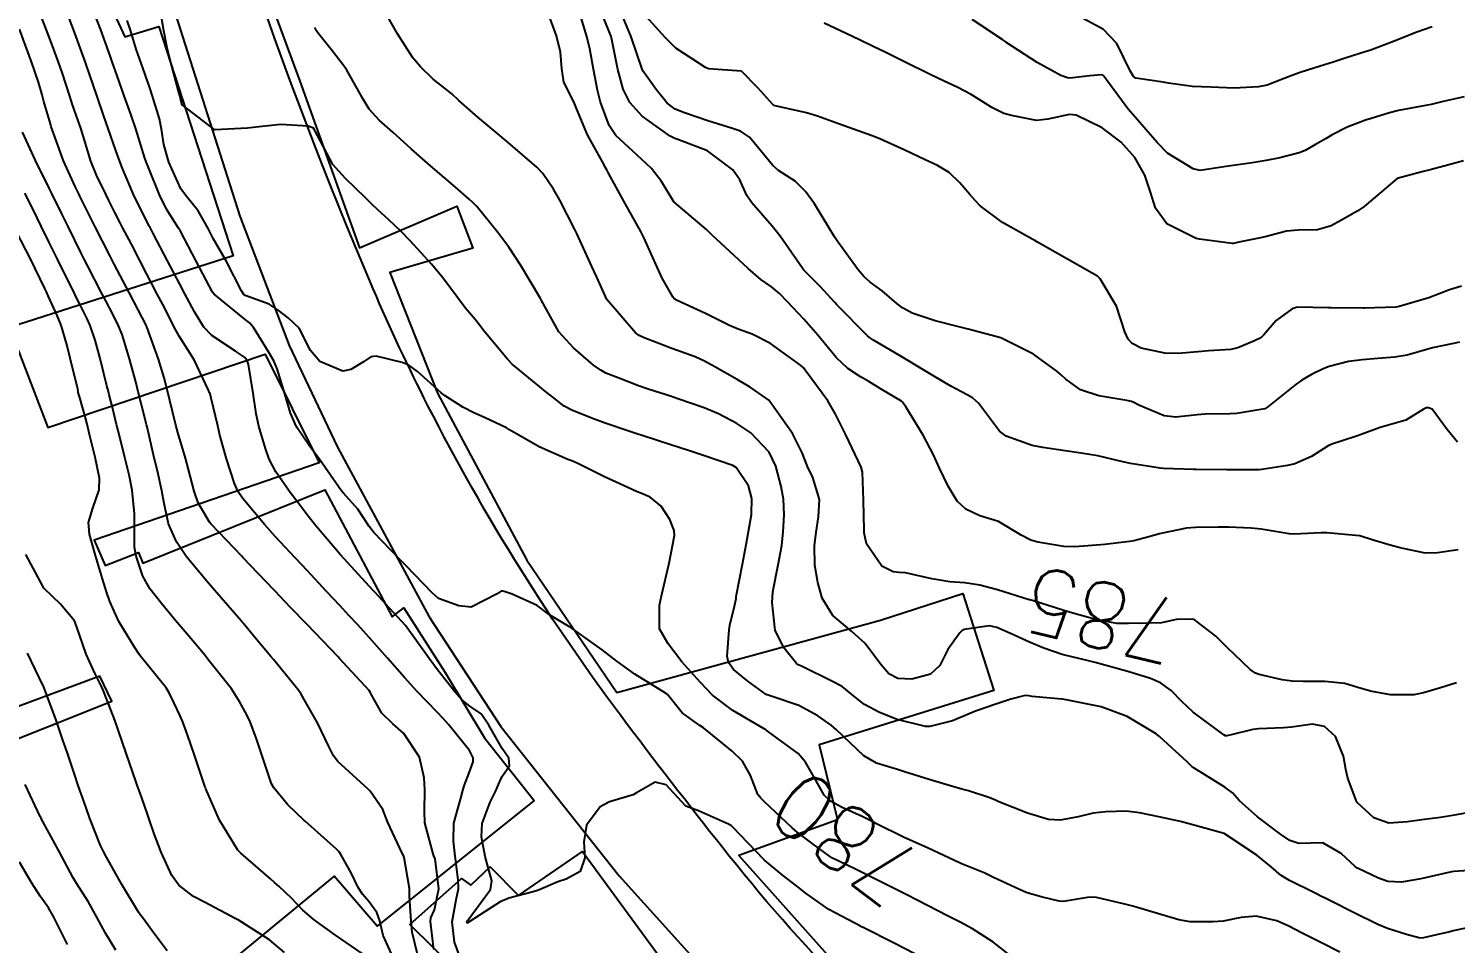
# Model space of a CAD drawing. Header units: metres. Extents: x 318500 to 325275, y 7408834 to 7428799.
# Drawn here: x 320036.9 to 320123.8, y 7411092.7 to 7411148.4 of the extents above; entities that cross this region are included whole.
import ezdxf
from ezdxf.enums import TextEntityAlignment as Align

# ---------------------------------------------------------------- set-up
doc = ezdxf.new("R2010")
doc.units = ezdxf.units.M
doc.header["$MEASUREMENT"] = 0
for name, color, linetype in [('Cotas', 45, 'Continuous'), ('Curvas de Nivel 1m', 11, 'Continuous'), ('Curvas de Nivel 5m', 15, 'Continuous'), ('Edificações', 30, 'Continuous'), ('Vias Primárias', 230, 'Continuous')]:
    doc.layers.add(name, color=color, linetype=linetype)
doc.styles.add('Style-STANDARD', font='STANDARD.shx')

msp = doc.modelspace()

# ---------------------------------------------------------------- linework, layer by layer
at = {"layer": 'Curvas de Nivel 1m', "flags": 128}
for points, elevation in [([(320125.366, 7411100.827), (320123.729, 7411100.514), (320122.868, 7411100.374), (320121.725, 7411100.247), (320120.866, 7411100.115), (320119.722, 7411100.044), (320118.803, 7411100.361), (320117.805, 7411101.299), (320117.781, 7411101.34), (320117.741, 7411101.406), (320117.223, 7411102.777), (320117.109, 7411103.31), (320116.964, 7411104.12), (320116.479, 7411105.32), (320115.799, 7411105.929), (320115.082, 7411106.056), (320113.798, 7411105.88), (320113.311, 7411105.844), (320111.796, 7411105.781), (320111.444, 7411105.737), (320110.121, 7411105.405), (320109.856, 7411105.342), (320109.789, 7411105.354), (320109.689, 7411105.411), (320107.81, 7411106.782), (320107.119, 7411107.441), (320106.477, 7411108.101), (320105.831, 7411108.579), (320105.215, 7411108.851), (320103.838, 7411109.276), (320103.036, 7411109.498), (320101.845, 7411109.824), (320101.443, 7411109.919), (320099.851, 7411110.298), (320098.733, 7411110.68), (320097.862, 7411111.057), (320096.696, 7411111.582), (320095.875, 7411111.937), (320095.43, 7411112.043), (320093.873, 7411111.818), (320093.743, 7411111.75), (320093.617, 7411111.624), (320092.879, 7411110.61), (320092.405, 7411109.642), (320091.835, 7411109.106), (320090.685, 7411108.808), (320089.832, 7411108.833), (320089.287, 7411109.131), (320088.816, 7411109.685), (320087.859, 7411110.975), (320087.037, 7411111.712), (320085.884, 7411112.669), (320085.23, 7411113.737), (320084.972, 7411114.677), (320084.792, 7411115.741), (320084.767, 7411116.912), (320084.868, 7411117.741), (320085.014, 7411118.69), (320085.067, 7411119.739), (320084.665, 7411121.072), (320084.347, 7411121.747), (320084.012, 7411122.573), (320083.43, 7411123.759), (320082.059, 7411125.705), (320081.985, 7411125.781), (320080.853, 7411126.583), (320080.072, 7411127.041), (320078.712, 7411127.824), (320078.085, 7411128.169), (320077.506, 7411128.421), (320076.096, 7411128.93), (320074.402, 7411129.589), (320074.107, 7411129.72), (320073.875, 7411129.892), (320072.14, 7411131.91), (320071.514, 7411133.28), (320071.221, 7411133.924), (320070.416, 7411135.707), (320070.312, 7411135.938), (320070.194, 7411136.178), (320069.269, 7411137.954), (320068.89, 7411138.623), (320068.236, 7411139.576), (320067.865, 7411139.974), (320066.26, 7411141.35), (320065.49, 7411142.002), (320064.285, 7411143.02), (320063.135, 7411144.037), (320062.692, 7411144.432), (320062.307, 7411144.731), (320061.572, 7411145.324), (320060.787, 7411146.073), (320060.328, 7411146.62), (320059.385, 7411148.09), (320058.368, 7411149.923)], 784), ([(320123.942, 7411116.679), (320122.681, 7411116.496), (320121.938, 7411116.478), (320120.415, 7411116.793), (320119.945, 7411116.918), (320118.718, 7411117.288), (320117.953, 7411117.521), (320117.706, 7411117.552), (320115.956, 7411117.699), (320115.588, 7411117.701), (320113.954, 7411117.618), (320113.664, 7411117.645), (320111.958, 7411117.936), (320111.35, 7411117.999), (320109.96, 7411118.045), (320109.332, 7411118.044), (320107.959, 7411118.033), (320107.408, 7411117.989), (320105.954, 7411117.694), (320105.77, 7411117.646), (320105.117, 7411117.472), (320104.213, 7411117.219), (320103.945, 7411117.172), (320102.444, 7411117.004), (320101.942, 7411116.959), (320100.62, 7411116.85), (320099.94, 7411116.874), (320098.367, 7411117.141), (320097.945, 7411117.255), (320097.356, 7411117.576), (320095.962, 7411118.403), (320094.825, 7411118.749), (320093.973, 7411119.142), (320093.461, 7411119.628), (320092.909, 7411120.556), (320092.387, 7411121.644), (320092.012, 7411122.449), (320091.39, 7411123.656), (320090.336, 7411125.387), (320090.127, 7411125.669), (320090.061, 7411125.724), (320088.837, 7411126.458), (320088.072, 7411126.917), (320087.58, 7411127.212), (320086.802, 7411127.719), (320086.09, 7411128.383), (320084.981, 7411129.741), (320084.125, 7411130.72), (320083.124, 7411131.765), (320082.642, 7411132.27), (320082.149, 7411132.689), (320081.502, 7411133.138), (320080.729, 7411133.801), (320080.168, 7411134.321), (320078.542, 7411135.826), (320078.195, 7411136.168), (320076.22, 7411137.86), (320075.455, 7411139.095), (320074.85, 7411139.881), (320074.249, 7411140.461), (320072.684, 7411141.906), (320072.279, 7411142.511), (320071.756, 7411143.925), (320071.569, 7411144.666), (320071.33, 7411145.93), (320071.095, 7411147.176), (320070.918, 7411147.934), (320070.377, 7411149.733)], 786), ([(320123.907, 7411123.222), (320123.248, 7411124.025), (320122.365, 7411125.245), (320122.14, 7411125.328), (320122.061, 7411125.325), (320122, 7411125.312), (320121.877, 7411125.252), (320120.751, 7411124.561), (320120.046, 7411124.364), (320119.203, 7411124.122), (320118.036, 7411123.69), (320117.746, 7411123.592), (320116.889, 7411123.317), (320116.244, 7411123.109), (320116.025, 7411122.999), (320115.009, 7411122.346), (320114.009, 7411121.917), (320113.551, 7411121.813), (320112.003, 7411121.567), (320111.831, 7411121.554), (320110.002, 7411121.548), (320109.864, 7411121.549), (320108.002, 7411121.567), (320107.864, 7411121.57), (320106.003, 7411121.632), (320105.813, 7411121.653), (320104.007, 7411121.931), (320103.451, 7411122.053), (320102.013, 7411122.389), (320100.99, 7411122.551), (320100.017, 7411122.702), (320098.673, 7411122.908), (320098.022, 7411123.033), (320096.43, 7411123.586), (320096.035, 7411123.895), (320094.743, 7411125.61), (320094.382, 7411125.934), (320094.065, 7411126.102), (320093.07, 7411126.635), (320092.076, 7411127.226), (320091.354, 7411127.657), (320090.091, 7411128.415), (320088.358, 7411129.444), (320088.109, 7411129.607), (320087.995, 7411129.702), (320086.138, 7411131.586), (320086.002, 7411131.731), (320085.109, 7411132.7), (320084.159, 7411133.667), (320084.115, 7411133.706), (320084.081, 7411133.751), (320083.868, 7411134.051), (320082.677, 7411135.773), (320082.199, 7411136.372), (320080.952, 7411137.799), (320080.657, 7411138.236), (320080.234, 7411139.189), (320079.807, 7411139.814), (320078.257, 7411140.967), (320076.462, 7411141.662), (320076.268, 7411141.719), (320075.995, 7411141.864), (320074.288, 7411143.078), (320073.534, 7411143.901), (320073.119, 7411144.719), (320072.805, 7411145.913), (320072.419, 7411147.849), (320072.396, 7411147.919), (320072.352, 7411148.031), (320071.585, 7411149.928)], 787), ([(320063.14, 7411092.027), (320062.857, 7411092.786), (320062.725, 7411094.034), (320062.97, 7411095.357), (320063.109, 7411096.028), (320063.094, 7411096.593), (320062.911, 7411098.032), (320062.796, 7411098.931), (320062.831, 7411100.033), (320063.255, 7411101.557), (320063.377, 7411102.025), (320063.443, 7411102.315), (320063.746, 7411103.106), (320063.995, 7411103.778), (320063.994, 7411104.016), (320063.766, 7411104.453), (320062.506, 7411106.039), (320062.163, 7411106.414), (320061.797, 7411106.789), (320060.569, 7411108.062), (320059.822, 7411108.901), (320058.793, 7411110.086), (320057.856, 7411111.144), (320056.973, 7411112.113), (320056.44, 7411112.686), (320055.882, 7411113.283), (320055.079, 7411114.138), (320053.909, 7411115.389), (320053.187, 7411116.161), (320051.94, 7411117.494), (320051.319, 7411118.189), (320050.697, 7411118.939), (320049.966, 7411119.818), (320049.697, 7411120.213), (320049.471, 7411120.722), (320048.978, 7411122.22), (320048.582, 7411123.664), (320048.45, 7411124.226), (320048.047, 7411125.913), (320047.983, 7411126.165), (320047.962, 7411126.231), (320047.89, 7411126.395), (320047.019, 7411128.246), (320046.101, 7411129.681), (320045.779, 7411130.265), (320045.224, 7411131.377), (320044.753, 7411132.281), (320044.147, 7411133.446), (320043.707, 7411134.295), (320043.195, 7411135.28), (320042.661, 7411136.305), (320042.502, 7411136.616), (320042.199, 7411137.208), (320041.828, 7411137.945), (320041.637, 7411138.326), (320041.072, 7411139.487), (320040.726, 7411140.335), (320040.263, 7411141.886), (320040.123, 7411142.342), (320039.644, 7411143.71), (320039.436, 7411144.353), (320038.999, 7411145.671), (320038.758, 7411146.363), (320038.337, 7411147.514), (320038.018, 7411148.375), (320037.554, 7411149.574)], 778), ([(320091.469, 7411091.784), (320089.616, 7411092.722), (320087.694, 7411093.699), (320087.63, 7411093.732), (320087.574, 7411093.758), (320085.646, 7411094.788), (320084.266, 7411095.744), (320083.665, 7411096.21), (320082.795, 7411096.892), (320081.723, 7411097.779), (320081.699, 7411097.799), (320081.681, 7411097.819), (320079.783, 7411099.809), (320079.746, 7411099.845), (320079.711, 7411099.873), (320079.543, 7411099.98), (320077.719, 7411100.778), (320076.946, 7411101.066), (320076.212, 7411101.853), (320075.737, 7411102.358), (320075.075, 7411102.535), (320073.931, 7411101.887), (320073.729, 7411101.757), (320072.293, 7411101.336), (320071.721, 7411101.027), (320070.89, 7411099.922), (320070.724, 7411098.895), (320070.788, 7411097.923), (320070.507, 7411097.088), (320069.66, 7411096.621), (320069.145, 7411096.46), (320067.974, 7411095.965), (320067.649, 7411095.848), (320066.169, 7411095.461), (320065.643, 7411095.24), (320063.752, 7411094.018), (320063.674, 7411093.974), (320063.629, 7411093.977), (320063.619, 7411094.02), (320063.63, 7411094.065), (320065.059, 7411095.999), (320065.133, 7411096.523), (320064.724, 7411098.004), (320064.501, 7411099.205), (320064.551, 7411100.007), (320065.041, 7411101.318), (320065.382, 7411101.995), (320065.488, 7411102.239), (320065.743, 7411102.856), (320066.216, 7411103.522), (320066.167, 7411103.986), (320065.769, 7411104.584), (320064.945, 7411106.003), (320064.481, 7411106.694), (320063.801, 7411107.166), (320063.312, 7411107.534), (320062.876, 7411108.034), (320061.83, 7411109.373), (320061.318, 7411110.055), (320059.87, 7411112.07), (320058.911, 7411113.115), (320058.008, 7411114.098), (320057.892, 7411114.226), (320056.141, 7411116.127), (320055.924, 7411116.378), (320054.422, 7411118.145), (320053.956, 7411118.727), (320053.339, 7411119.535), (320052.857, 7411120.167), (320051.989, 7411121.418), (320051.589, 7411122.186), (320051.361, 7411122.839), (320050.962, 7411124.196), (320050.796, 7411124.957), (320050.609, 7411126.202), (320050.32, 7411127.962), (320050.235, 7411128.208), (320050.083, 7411128.407), (320049.541, 7411128.762), (320048.102, 7411129.723), (320047.607, 7411130.238), (320047.04, 7411131.167), (320046.45, 7411132.255), (320046.139, 7411132.851), (320045.401, 7411134.271), (320044.531, 7411135.938), (320044.339, 7411136.288), (320044.288, 7411136.385), (320044.193, 7411136.568), (320043.616, 7411137.708), (320043.335, 7411138.303), (320042.665, 7411139.882), (320042.493, 7411140.316), (320042.25, 7411140.994), (320041.792, 7411142.325), (320041.53, 7411143.075), (320041.095, 7411144.332), (320040.445, 7411146.212), (320040.402, 7411146.339), (320040.323, 7411146.558), (320039.672, 7411148.35), (320039.308, 7411149.304)], 779), ([(320116.743, 7411092.183), (320115.621, 7411092.746), (320114.451, 7411093.342), (320113.636, 7411093.762), (320112.914, 7411094.087), (320111.645, 7411094.38), (320110.739, 7411094.299), (320109.64, 7411094.072), (320109.034, 7411094.021), (320107.639, 7411094.025), (320106.937, 7411094.144), (320105.646, 7411094.54), (320104.151, 7411094.984), (320103.654, 7411095.113), (320101.924, 7411095.507), (320101.66, 7411095.536), (320101.384, 7411095.514), (320099.917, 7411095.275), (320099.656, 7411095.287), (320098.571, 7411095.556), (320097.851, 7411095.757), (320097.662, 7411095.82), (320097.246, 7411095.992), (320095.671, 7411096.736), (320095.088, 7411097.013), (320093.68, 7411097.587), (320093.653, 7411097.594), (320093.6, 7411097.621), (320091.693, 7411098.509), (320090.181, 7411099.188), (320089.706, 7411099.425), (320089.542, 7411099.507), (320089.2, 7411099.678), (320087.721, 7411100.412), (320086.462, 7411100.986), (320085.735, 7411101.377), (320085.36, 7411101.734), (320084.874, 7411102.613), (320084.231, 7411103.745), (320083.768, 7411104.274), (320081.967, 7411105.597), (320081.789, 7411105.727), (320081.698, 7411105.781), (320079.806, 7411106.901), (320078.569, 7411107.823), (320077.828, 7411108.596), (320077.237, 7411109.244), (320076.687, 7411109.847), (320075.856, 7411110.95), (320075.346, 7411111.868), (320075.333, 7411113.31), (320075.465, 7411113.866), (320075.92, 7411115.86), (320076.246, 7411117.554), (320076.236, 7411117.856), (320075.96, 7411118.525), (320075.433, 7411119.33), (320074.766, 7411119.878), (320074.203, 7411120.116), (320073.975, 7411120.207), (320073.404, 7411120.47), (320071.988, 7411121.114), (320070.377, 7411121.934), (320070.002, 7411122.096), (320069.766, 7411122.181), (320068.015, 7411122.954), (320066.213, 7411123.988), (320066.031, 7411124.092), (320064.733, 7411124.706), (320064.04, 7411125.023), (320063.374, 7411125.361), (320062.294, 7411126.046), (320062.053, 7411126.238), (320060.614, 7411127.523), (320060.078, 7411127.911), (320059.682, 7411128.076), (320058.085, 7411128.46), (320057.769, 7411128.42), (320057.333, 7411128.111), (320056.553, 7411127.643), (320056.071, 7411127.556), (320054.666, 7411128.144), (320054.09, 7411128.814), (320053.408, 7411130.161), (320052.742, 7411130.796), (320052.121, 7411131.265), (320051.573, 7411131.637), (320050.129, 7411132.154), (320050.042, 7411132.211), (320049.899, 7411132.447), (320048.991, 7411134.222), (320048.181, 7411135.63), (320047.862, 7411136.235), (320047.271, 7411137.315), (320046.493, 7411138.256), (320046.216, 7411138.646), (320045.474, 7411140.271), (320045.176, 7411141.357), (320045.037, 7411142.278), (320044.914, 7411142.918), (320044.493, 7411144.287), (320044.298, 7411144.851), (320043.793, 7411146.298), (320043.49, 7411147.145), (320043.137, 7411148.308), (320042.942, 7411148.897)], 781), ([(320125.05, 7411093.787), (320123.634, 7411093.475), (320123.431, 7411093.425), (320122.63, 7411093.235), (320121.83, 7411093.044), (320121.627, 7411093.04), (320120.795, 7411093.258), (320119.635, 7411093.622), (320119.045, 7411093.873), (320117.649, 7411094.565), (320116.129, 7411095.323), (320115.814, 7411095.48), (320115.662, 7411095.552), (320115.233, 7411095.766), (320113.672, 7411096.54), (320113.17, 7411096.852), (320112.563, 7411097.367), (320111.69, 7411098.077), (320109.71, 7411099.41), (320107.718, 7411099.963), (320107.035, 7411100.126), (320105.724, 7411100.414), (320104.543, 7411100.662), (320103.729, 7411100.76), (320102.497, 7411100.734), (320101.727, 7411100.637), (320100.822, 7411100.425), (320099.72, 7411100.209), (320099.017, 7411100.254), (320097.726, 7411100.641), (320095.983, 7411101.341), (320095.738, 7411101.45), (320095.371, 7411101.596), (320094.136, 7411102.006), (320093.745, 7411102.114), (320092.564, 7411102.453), (320091.751, 7411102.701), (320090.254, 7411103.166), (320089.756, 7411103.317), (320089.484, 7411103.401), (320088.541, 7411103.688), (320087.766, 7411104.133), (320086.103, 7411105.725), (320085.794, 7411106.003), (320084.974, 7411106.567), (320083.812, 7411107.194), (320082.13, 7411107.775), (320081.884, 7411107.843), (320081.821, 7411107.875), (320080.707, 7411108.675), (320079.836, 7411109.385), (320079.53, 7411109.813), (320079.459, 7411110.201), (320079.568, 7411111.813), (320079.608, 7411112.079), (320079.892, 7411113.254), (320079.995, 7411113.712), (320080.009, 7411113.808), (320080.031, 7411113.938), (320080.381, 7411115.803), (320080.629, 7411117.11), (320080.763, 7411117.798), (320080.928, 7411118.834), (320080.962, 7411119.795), (320080.763, 7411120.573), (320079.999, 7411121.678), (320079.804, 7411121.812), (320078.009, 7411122.414), (320077.156, 7411122.699), (320076.018, 7411123.072), (320074.273, 7411123.64), (320074.027, 7411123.718), (320073.467, 7411123.896), (320072.037, 7411124.378), (320071.316, 7411124.646), (320070.048, 7411125.148), (320069.532, 7411125.428), (320068.837, 7411125.958), (320068.406, 7411126.315), (320068.059, 7411126.599), (320066.378, 7411127.987), (320066.084, 7411128.282), (320064.647, 7411130.012), (320064.414, 7411130.316), (320064.117, 7411130.688), (320063.51, 7411131.415), (320063.047, 7411132.036), (320062.148, 7411133.235), (320061.456, 7411134.057), (320060.181, 7411135.473), (320059.592, 7411136.079), (320058.873, 7411136.766), (320058.203, 7411137.379), (320057.827, 7411137.727), (320057.449, 7411138.111), (320056.227, 7411139.271), (320055.461, 7411140.138), (320054.515, 7411141.907), (320054.385, 7411142.158), (320054.346, 7411142.234), (320054.272, 7411142.341), (320053.961, 7411142.475), (320052.274, 7411142.571), (320050.431, 7411142.367), (320050.271, 7411142.349), (320048.27, 7411142.24), (320046.285, 7411143.765), (320046.184, 7411144.156), (320046.157, 7411144.262), (320046.103, 7411144.453), (320045.623, 7411146.27), (320045.367, 7411147.242), (320045.164, 7411148.278), (320045.051, 7411148.973)], 782), ([(320124.025, 7411129.307), (320123.668, 7411129.227), (320122.389, 7411128.963), (320122.105, 7411128.89), (320120.832, 7411128.529), (320120.097, 7411128.402), (320119.063, 7411128.318), (320118.094, 7411128.25), (320117.262, 7411128.143), (320116.088, 7411127.834), (320115.725, 7411127.694), (320115.008, 7411127.341), (320114.423, 7411127), (320114.074, 7411126.751), (320112.352, 7411125.376), (320112.172, 7411125.265), (320112.058, 7411125.228), (320110.478, 7411124.979), (320110.053, 7411124.944), (320108.549, 7411124.929), (320108.052, 7411124.897), (320106.758, 7411124.741), (320106.051, 7411124.83), (320104.5, 7411125.483), (320104.211, 7411125.638), (320104.062, 7411125.705), (320103.787, 7411125.769), (320102.065, 7411126.052), (320100.954, 7411126.412), (320100.075, 7411127.055), (320099.823, 7411127.289), (320099.511, 7411127.549), (320098.095, 7411128.587), (320096.11, 7411129.59), (320094.117, 7411130.104), (320093.483, 7411130.266), (320092.124, 7411130.616), (320090.706, 7411131.09), (320090.136, 7411131.401), (320089.776, 7411131.675), (320088.895, 7411132.437), (320088.153, 7411132.96), (320087.768, 7411133.317), (320087.436, 7411133.711), (320086.185, 7411135.429), (320085.984, 7411135.732), (320085.64, 7411136.294), (320084.773, 7411137.744), (320084.227, 7411138.494), (320083.592, 7411139.118), (320082.585, 7411139.775), (320082.244, 7411140.071), (320080.805, 7411141.802), (320080.275, 7411142.159), (320079.778, 7411142.314), (320078.284, 7411142.795), (320076.861, 7411143.282), (320076.295, 7411143.507), (320075.806, 7411143.867), (320075.133, 7411144.702), (320074.319, 7411145.834), (320074.297, 7411145.868), (320074.292, 7411145.89), (320074.279, 7411145.932), (320073.609, 7411147.901), (320073.09, 7411149.189)], 788), ([(320124.155, 7411132.72), (320123.421, 7411132.499), (320122.148, 7411132.013), (320120.36, 7411131.486), (320120.142, 7411131.457), (320118.232, 7411131.389), (320118.141, 7411131.389), (320116.209, 7411131.397), (320116.141, 7411131.402), (320116.059, 7411131.413), (320114.141, 7411131.442), (320113.845, 7411131.354), (320112.86, 7411130.638), (320112.116, 7411129.765), (320111.923, 7411129.573), (320111.554, 7411129.388), (320110.537, 7411128.97), (320110.102, 7411128.878), (320108.74, 7411128.784), (320108.1, 7411128.731), (320106.91, 7411128.635), (320106.098, 7411128.64), (320104.643, 7411128.941), (320104.106, 7411129.23), (320103.853, 7411129.493), (320103.662, 7411129.949), (320103.151, 7411131.5), (320102.157, 7411133.174), (320101.984, 7411133.339), (320101.664, 7411133.517), (320100.172, 7411134.367), (320098.342, 7411135.413), (320098.189, 7411135.497), (320098.049, 7411135.571), (320096.205, 7411136.609), (320094.852, 7411137.611), (320094.545, 7411137.937), (320094.227, 7411138.316), (320093.62, 7411139.015), (320092.969, 7411139.639), (320092.246, 7411140.077), (320091.473, 7411140.436), (320090.26, 7411140.996), (320088.743, 7411141.693), (320088.273, 7411141.883), (320087.998, 7411141.98), (320086.283, 7411142.593), (320084.958, 7411143.076), (320084.293, 7411143.277), (320082.383, 7411143.694), (320082.299, 7411143.726), (320082.229, 7411143.781), (320081.323, 7411144.808), (320080.32, 7411145.81), (320078.322, 7411145.963), (320078.136, 7411146.029), (320076.34, 7411147.211), (320075.68, 7411147.87), (320074.372, 7411149.332)], 789), ([(320124.31, 7411144.251), (320123.029, 7411143.961), (320122.305, 7411143.789), (320121.855, 7411143.704), (320120.301, 7411143.412), (320119.759, 7411143.278), (320118.647, 7411142.942), (320118.293, 7411142.834), (320117.189, 7411142.414), (320116.279, 7411141.937), (320115.9, 7411141.71), (320115.255, 7411141.34), (320114.627, 7411140.984), (320114.262, 7411140.837), (320113.087, 7411140.538), (320112.255, 7411140.38), (320111.406, 7411140.239), (320110.25, 7411140.067), (320109.676, 7411139.988), (320108.245, 7411139.768), (320107.815, 7411139.868), (320106.26, 7411140.826), (320105.626, 7411141.47), (320104.293, 7411143.009), (320103.862, 7411143.494), (320102.545, 7411145.281), (320102.38, 7411145.509), (320102.321, 7411145.571), (320102.233, 7411145.599), (320101.527, 7411145.522), (320100.319, 7411145.396), (320100.175, 7411145.399), (320099.753, 7411145.549), (320098.331, 7411146.335), (320096.412, 7411147.589), (320096.351, 7411147.637), (320096.225, 7411147.719), (320094.37, 7411148.951)], 791), ([(320122.369, 7411148.51), (320121.426, 7411148.197), (320120.357, 7411147.769), (320120.005, 7411147.626), (320119.164, 7411147.288), (320118.565, 7411147.078), (320118.346, 7411147.009), (320117.059, 7411146.6), (320116.336, 7411146.371), (320115.551, 7411146.119), (320114.326, 7411145.734), (320114.039, 7411145.639), (320113.359, 7411145.364), (320112.316, 7411144.969), (320111.784, 7411144.857), (320110.314, 7411144.787), (320108.908, 7411144.83), (320108.314, 7411144.863), (320107.766, 7411144.89), (320106.316, 7411145.075), (320105.987, 7411145.135), (320104.319, 7411145.381), (320104.174, 7411145.491), (320103.983, 7411145.835), (320103.168, 7411147.502), (320102.362, 7411148.341), (320100.629, 7411149.283)], 792), ([(320061.604, 7411092.34), (320061.404, 7411094.052), (320061.421, 7411094.263), (320061.637, 7411094.757), (320061.91, 7411096.046), (320061.677, 7411097.853), (320061.607, 7411098.051), (320061.56, 7411098.173), (320061.063, 7411100.056), (320061.038, 7411100.735), (320061.064, 7411102.057), (320061.006, 7411102.793), (320060.742, 7411104.06), (320059.781, 7411105.498), (320059.103, 7411106.08), (320058.439, 7411106.733), (320057.807, 7411107.844), (320057.723, 7411108.015), (320057.659, 7411108.102), (320055.839, 7411110.083), (320055.795, 7411110.13), (320053.87, 7411112.15), (320052.875, 7411113.16), (320051.921, 7411114.18), (320051.89, 7411114.213), (320049.988, 7411116.209), (320049.921, 7411116.28), (320048.063, 7411118.229), (320047.951, 7411118.365), (320047.264, 7411119.541), (320047.015, 7411120.244), (320046.67, 7411121.57), (320046.482, 7411122.253), (320046.023, 7411123.824), (320045.906, 7411124.262), (320045.544, 7411125.767), (320045.421, 7411126.269), (320045.191, 7411127.146), (320044.847, 7411128.279), (320044.14, 7411130.259), (320044.126, 7411130.29), (320044.11, 7411130.32), (320043.074, 7411132.301), (320042.156, 7411134.063), (320042.026, 7411134.312), (320041.885, 7411134.594), (320041.002, 7411136.328), (320040.73, 7411136.869), (320040.206, 7411137.923), (320040.068, 7411138.202), (320039.998, 7411138.343), (320039.776, 7411138.787), (320039.07, 7411140.358), (320038.372, 7411142.265), (320038.34, 7411142.369), (320038.323, 7411142.422), (320038.272, 7411142.598), (320037.875, 7411143.965), (320037.765, 7411144.378), (320037.536, 7411145.147), (320037.111, 7411146.388), (320036.38, 7411148.37)], 777), ([(320125.216, 7411097.197), (320123.679, 7411097.101), (320123.533, 7411097.077), (320121.674, 7411096.651), (320120.494, 7411096.439), (320119.672, 7411096.487), (320119.089, 7411096.694), (320117.809, 7411097.298), (320117.681, 7411097.387), (320116.818, 7411098.188), (320115.703, 7411098.843), (320114.244, 7411098.802), (320113.704, 7411098.972), (320113.134, 7411099.359), (320111.725, 7411100.412), (320110.626, 7411101.397), (320110.213, 7411101.871), (320109.748, 7411102.218), (320107.805, 7411103.43), (320107.761, 7411103.468), (320107.462, 7411103.738), (320105.787, 7411105.281), (320105.566, 7411105.463), (320103.806, 7411106.525), (320102.21, 7411107.111), (320101.815, 7411107.198), (320100.096, 7411107.536), (320099.864, 7411107.583), (320099.82, 7411107.587), (320098.009, 7411107.754), (320097.822, 7411107.787), (320097.593, 7411107.802), (320096.724, 7411107.581), (320096.042, 7411107.362), (320095.815, 7411107.277), (320094.567, 7411106.85), (320093.804, 7411106.531), (320093.171, 7411106.258), (320091.794, 7411105.915), (320091.526, 7411105.921), (320089.8, 7411106.336), (320088.73, 7411106.762), (320087.813, 7411107.253), (320087.246, 7411107.709), (320086.455, 7411108.349), (320085.829, 7411108.675), (320084.024, 7411109.562), (320083.839, 7411109.653), (320083.77, 7411109.682), (320083.668, 7411109.753), (320082.929, 7411110.689), (320082.38, 7411111.772), (320082.193, 7411113.478), (320082.206, 7411113.775), (320082.242, 7411114.114), (320082.566, 7411115.77), (320082.777, 7411116.928), (320082.86, 7411117.766), (320082.919, 7411118.812), (320082.879, 7411119.767), (320082.739, 7411120.521), (320082.41, 7411121.774), (320082.013, 7411122.628), (320080.9, 7411123.797), (320080.038, 7411124.37), (320078.922, 7411124.946), (320078.052, 7411125.31), (320076.517, 7411125.853), (320076.169, 7411125.966), (320076.061, 7411126.005), (320074.642, 7411126.458), (320074.068, 7411126.662), (320072.827, 7411127.148), (320072.075, 7411127.438), (320071.764, 7411127.602), (320071.325, 7411127.921), (320070.095, 7411128.967), (320069.219, 7411129.953), (320068.139, 7411131.885), (320068.092, 7411131.97), (320068.033, 7411132.079), (320066.907, 7411133.983), (320066.177, 7411135.1), (320065.5, 7411136), (320064.213, 7411137.567), (320064, 7411137.806), (320063.763, 7411138.027), (320062.929, 7411138.747), (320062.229, 7411139.349), (320061.403, 7411140.058), (320060.255, 7411141.064), (320059.111, 7411142.092), (320058.277, 7411142.827), (320057.672, 7411143.497), (320057.306, 7411144.115), (320056.316, 7411145.866), (320056.135, 7411146.133), (320055.348, 7411147.131), (320054.553, 7411148.157), (320054.471, 7411148.278), (320054.353, 7411148.466)], 783), ([(320060.619, 7411092.06), (320060.29, 7411093.393), (320060.229, 7411094.064), (320060.128, 7411095.582), (320060.123, 7411096.065), (320059.8, 7411097.947), (320059.753, 7411098.069), (320059.682, 7411098.209), (320058.8, 7411100.084), (320058.492, 7411100.863), (320057.729, 7411101.988), (320057.672, 7411102.044), (320057.605, 7411102.102), (320055.755, 7411103.798), (320055.49, 7411104.133), (320055.21, 7411104.694), (320054.523, 7411106.143), (320053.803, 7411107.422), (320053.531, 7411107.878), (320053.339, 7411108.157), (320051.837, 7411109.993), (320051.679, 7411110.182), (320050.734, 7411111.32), (320049.991, 7411112.208), (320049.934, 7411112.272), (320049.871, 7411112.343), (320048.265, 7411114.226), (320047.896, 7411114.653), (320046.55, 7411116.251), (320045.934, 7411117.161), (320045.466, 7411118.267), (320045.184, 7411119.493), (320045.042, 7411120.274), (320044.781, 7411121.485), (320044.593, 7411122.281), (320044.149, 7411124.168), (320044.119, 7411124.289), (320044.102, 7411124.36), (320044.033, 7411124.629), (320043.616, 7411126.294), (320043.463, 7411126.892), (320043.085, 7411128.3), (320042.633, 7411129.774), (320042.423, 7411130.307), (320042.116, 7411130.936), (320041.641, 7411131.833), (320041.388, 7411132.321), (320040.551, 7411133.937), (320040.346, 7411134.337), (320040.165, 7411134.695), (320039.353, 7411136.353), (320038.969, 7411137.13), (320038.356, 7411138.368), (320038.214, 7411138.658), (320037.368, 7411140.383), (320036.569, 7411142.092)], 776), ([(320057.248, 7411092.105), (320055.616, 7411093.218), (320054.313, 7411094.143), (320053.636, 7411094.739), (320052.943, 7411095.461), (320052.194, 7411096.172), (320051.909, 7411096.432), (320051.657, 7411096.652), (320049.866, 7411098.207), (320049.769, 7411098.296), (320049.683, 7411098.397), (320048.562, 7411100.221), (320047.729, 7411102.119), (320047.7, 7411102.201), (320047.69, 7411102.231), (320047.668, 7411102.294), (320047.012, 7411104.241), (320046.61, 7411105.415), (320046.302, 7411106.252), (320046.147, 7411106.608), (320045.801, 7411107.335), (320045.506, 7411107.963), (320045.315, 7411108.267), (320043.837, 7411110.103), (320043.697, 7411110.291), (320043.386, 7411110.755), (320042.444, 7411112.304), (320041.882, 7411113.524), (320041.684, 7411114.109), (320041.625, 7411114.314), (320041.499, 7411114.713), (320041.009, 7411116.324), (320040.651, 7411117.618), (320040.598, 7411118.33), (320040.851, 7411119.218), (320041.241, 7411120.321), (320041.266, 7411121.035), (320040.99, 7411122.325), (320040.659, 7411123.692), (320040.5, 7411124.333), (320040.404, 7411124.705), (320040.047, 7411126.014), (320039.967, 7411126.259), (320039.955, 7411126.341), (320039.932, 7411126.462), (320039.47, 7411128.349), (320039.266, 7411129.178), (320038.916, 7411130.358), (320038.685, 7411130.931), (320038.128, 7411132.147), (320038.029, 7411132.371), (320037.931, 7411132.574), (320037.063, 7411134.381), (320036.185, 7411136.066)], 774), ([(320052.523, 7411092.166), (320051.611, 7411092.942), (320049.697, 7411094.141), (320049.629, 7411094.176), (320049.563, 7411094.211), (320047.64, 7411095.221), (320046.976, 7411095.573), (320046.092, 7411096.253), (320045.659, 7411096.856), (320045.011, 7411098.27), (320044.593, 7411099.38), (320044.284, 7411100.281), (320044.135, 7411100.705), (320043.726, 7411101.862), (320043.574, 7411102.292), (320043.487, 7411102.539), (320042.887, 7411104.299), (320042.424, 7411105.66), (320042.187, 7411106.306), (320041.8, 7411107.289), (320041.515, 7411108.023), (320041.396, 7411108.316), (320040.97, 7411109.176), (320040.443, 7411110.331), (320039.865, 7411112.034), (320039.731, 7411112.342), (320038.883, 7411113.358), (320037.89, 7411114.325), (320037.853, 7411114.37), (320037.799, 7411114.464), (320036.771, 7411116.381)], 773), ([(320045.378, 7411092.263), (320044.626, 7411093.264), (320043.868, 7411094.286), (320043.767, 7411094.423), (320043.633, 7411094.624), (320042.618, 7411096.3), (320041.675, 7411097.97), (320041.495, 7411098.313), (320041.318, 7411098.683), (320040.672, 7411100.326), (320040.418, 7411101.031), (320039.969, 7411102.336), (320039.74, 7411103.013), (320039.284, 7411104.347), (320039.036, 7411105.086), (320038.599, 7411106.358), (320038.384, 7411106.949), (320037.841, 7411108.37), (320037.811, 7411108.435), (320036.882, 7411110.38)], 772), ([(320042.251, 7411092.303), (320041.616, 7411093.347), (320041.105, 7411094.318), (320040.569, 7411095.256), (320039.87, 7411096.337), (320039.655, 7411096.698), (320038.786, 7411098.353), (320037.709, 7411100.32), (320037.683, 7411100.37), (320037.649, 7411100.433), (320036.73, 7411102.38)], 771)]:
    msp.add_lwpolyline(points, dxfattribs=dict(at, elevation=elevation))
at = {"layer": 'Curvas de Nivel 5m', "flags": 128}
for points, elevation in [([(320097.198, 7411091.574), (320095.618, 7411092.811), (320094.386, 7411093.609), (320093.636, 7411094.015), (320092.871, 7411094.402), (320091.651, 7411095.021), (320090.388, 7411095.663), (320089.664, 7411096.028), (320088.561, 7411096.578), (320087.673, 7411097.028), (320087.22, 7411097.251), (320086.25, 7411097.721), (320085.864, 7411097.908), (320085.684, 7411098.016), (320084.686, 7411098.75), (320083.706, 7411099.495), (320083.567, 7411099.611), (320083.418, 7411099.754), (320081.733, 7411101.33), (320081.5, 7411101.547), (320081.322, 7411101.786), (320080.883, 7411102.929), (320080.392, 7411103.801), (320079.769, 7411104.412), (320078.024, 7411105.828), (320077.792, 7411105.981), (320076.717, 7411106.759), (320075.831, 7411107.86), (320075.753, 7411107.919), (320073.828, 7411109.098), (320072.738, 7411109.901), (320071.85, 7411110.591), (320069.935, 7411111.939), (320069.899, 7411111.968), (320069.87, 7411111.988), (320068.647, 7411112.727), (320067.883, 7411113.288), (320066.373, 7411113.985), (320065.892, 7411114.143), (320065.715, 7411114.17), (320065.454, 7411113.997), (320063.882, 7411113.178), (320063.118, 7411113.267), (320061.887, 7411113.71), (320061.493, 7411114.054), (320059.914, 7411115.693), (320059.53, 7411116.076), (320057.945, 7411117.734), (320057.668, 7411118.104), (320056.986, 7411119.141), (320056.116, 7411120.128), (320055.972, 7411120.296), (320054.657, 7411122.143), (320054.013, 7411123.028), (320053.255, 7411124.162), (320052.874, 7411125.003), (320052.538, 7411126.173), (320052.073, 7411127.683), (320051.86, 7411128.183), (320051.542, 7411128.734), (320050.622, 7411130.202), (320050.392, 7411130.485), (320050.115, 7411130.705), (320048.24, 7411132.229), (320048.132, 7411132.359), (320047.143, 7411134.245), (320046.187, 7411136.07), (320046.072, 7411136.262), (320045.344, 7411137.415), (320044.915, 7411138.279), (320044.235, 7411139.95), (320044.103, 7411140.292), (320044.021, 7411140.516), (320043.474, 7411142.302), (320043.169, 7411143.197), (320042.764, 7411144.313), (320042.309, 7411145.59), (320042.056, 7411146.323), (320041.91, 7411146.74), (320041.337, 7411148.33), (320040.678, 7411150.025)], 780), ([(320123.834, 7411108.573), (320122.876, 7411108.28), (320121.827, 7411107.97), (320121.237, 7411107.845), (320119.826, 7411107.84), (320118.602, 7411108.062), (320117.83, 7411108.289), (320117.054, 7411108.534), (320115.833, 7411108.668), (320114.519, 7411108.657), (320113.833, 7411108.676), (320113.236, 7411108.761), (320111.837, 7411109.082), (320111.612, 7411109.158), (320111.274, 7411109.388), (320109.86, 7411110.752), (320109.188, 7411111.417), (320107.885, 7411112.429), (320106.885, 7411112.445), (320105.882, 7411112.24), (320105.134, 7411112.218), (320103.881, 7411112.196), (320103.178, 7411112.199), (320101.884, 7411112.433), (320100.638, 7411112.779), (320099.892, 7411112.999), (320098.094, 7411113.567), (320097.947, 7411113.615), (320097.901, 7411113.621), (320097.838, 7411113.633), (320095.906, 7411114.232), (320094.827, 7411114.524), (320093.91, 7411114.656), (320092.997, 7411114.72), (320091.913, 7411114.901), (320090.308, 7411115.275), (320089.916, 7411115.304), (320089.567, 7411115.326), (320088.877, 7411115.686), (320087.94, 7411117.042), (320087.802, 7411117.702), (320087.79, 7411117.865), (320087.758, 7411119.703), (320087.688, 7411121.396), (320087.617, 7411121.706), (320087.242, 7411122.482), (320086.656, 7411123.721), (320086.048, 7411124.924), (320085.575, 7411125.735), (320084.21, 7411127.618), (320084.103, 7411127.75), (320084.08, 7411127.774), (320083.914, 7411127.921), (320082.102, 7411129.235), (320080.974, 7411129.797), (320080.115, 7411130.114), (320079.595, 7411130.338), (320078.128, 7411131.057), (320076.406, 7411131.856), (320076.24, 7411131.957), (320076.142, 7411132.081), (320075.503, 7411133.219), (320075.189, 7411133.875), (320074.377, 7411135.698), (320074.279, 7411135.889), (320074.192, 7411136.05), (320073.168, 7411137.901), (320072.237, 7411139.601), (320072.128, 7411139.801), (320072.074, 7411139.912), (320071.862, 7411140.3), (320070.96, 7411141.93), (320070.294, 7411143.539), (320070.119, 7411143.943), (320069.515, 7411145.154), (320069.402, 7411145.954), (320069.322, 7411146.968), (320069.072, 7411147.959), (320068.378, 7411149.858)], 785), ([(320124.257, 7411140.357), (320123.37, 7411140.117), (320122.248, 7411139.812), (320121.805, 7411139.696), (320120.24, 7411139.27), (320118.223, 7411137.583), (320117.833, 7411137.306), (320116.804, 7411136.728), (320116.206, 7411136.408), (320115.384, 7411136.156), (320114.202, 7411136.128), (320113.49, 7411136.072), (320112.195, 7411135.73), (320111.915, 7411135.664), (320110.604, 7411135.404), (320110.267, 7411135.331), (320110.189, 7411135.326), (320109.44, 7411135.418), (320108.192, 7411135.59), (320107.992, 7411135.634), (320106.206, 7411136.528), (320105.523, 7411137.47), (320105.209, 7411138.455), (320104.881, 7411139.48), (320104.256, 7411140.568), (320103.436, 7411141.498), (320102.283, 7411142.356), (320100.701, 7411143.126), (320100.295, 7411143.185), (320098.967, 7411142.883), (320098.289, 7411142.817), (320096.768, 7411143.11), (320096.295, 7411143.243), (320095.558, 7411143.601), (320094.788, 7411144.095), (320094.308, 7411144.397), (320093.5, 7411144.82), (320092.317, 7411145.377), (320091.727, 7411145.656), (320090.33, 7411146.341), (320089.066, 7411146.962), (320088.344, 7411147.314), (320087.506, 7411147.713), (320086.358, 7411148.262), (320085.365, 7411148.745)], 790), ([(320059.026, 7411092.079), (320058.511, 7411093.192), (320058.31, 7411094.09), (320058.132, 7411094.59), (320057.642, 7411095.265), (320057.255, 7411095.715), (320057.005, 7411096.11), (320056.567, 7411097.02), (320055.949, 7411098.126), (320055.84, 7411098.285), (320055.685, 7411098.451), (320053.77, 7411100.149), (320053.711, 7411100.202), (320052.71, 7411101.156), (320051.867, 7411102.178), (320051.734, 7411102.437), (320051.135, 7411104.189), (320050.81, 7411105.159), (320050.419, 7411106.201), (320050.216, 7411106.626), (320049.802, 7411107.394), (320049.282, 7411108.215), (320047.837, 7411110.043), (320047.679, 7411110.232), (320046.714, 7411111.39), (320045.991, 7411112.258), (320045.935, 7411112.324), (320045.871, 7411112.4), (320045.021, 7411113.412), (320044.34, 7411114.283), (320043.902, 7411115.07), (320043.48, 7411116.294), (320043.384, 7411116.839), (320043.391, 7411118.296), (320043.393, 7411118.858), (320043.246, 7411120.297), (320043.053, 7411121.23), (320042.799, 7411122.302), (320042.391, 7411123.939), (320042.3, 7411124.307), (320042.04, 7411125.346), (320041.848, 7411126.113), (320041.797, 7411126.314), (320041.712, 7411126.659), (320041.293, 7411128.322), (320040.995, 7411129.428), (320040.696, 7411130.331), (320040.517, 7411130.737), (320040.122, 7411131.511), (320039.844, 7411132.061), (320039.708, 7411132.346), (320039.275, 7411133.221), (320038.706, 7411134.362), (320038.176, 7411135.429), (320037.714, 7411136.375), (320037.211, 7411137.39), (320036.715, 7411138.392)], 775), ([(320039.302, 7411092.647), (320038.466, 7411094.357), (320038.149, 7411094.877), (320037.642, 7411095.597), (320037.131, 7411096.375), (320036.383, 7411097.669)], 770)]:
    msp.add_lwpolyline(points, dxfattribs=dict(at, elevation=elevation))
at = {"layer": 'Edificações'}
for points in [[(320049.987, 7411154.617), (320053.441, 7411145.2), (320057.076, 7411135.057), (320062.998, 7411137.594), (320063.985, 7411135.041), (320058.918, 7411133.563), (320061.834, 7411126.204), (320067.26, 7411116.037), (320072.733, 7411107.98), (320088.783, 7411112.392), (320093.788, 7411114.013), (320095.681, 7411108.114), (320085.048, 7411104.809), (320086.179, 7411100.234), (320080.166, 7411098.067), (320088.398, 7411088.833), (320097.355, 7411081.276), (320106.131, 7411072.597), (320109.076, 7411068.97), (320127.359, 7411076.113)], [(320042.175, 7411149.265), (320042.799, 7411147.906), (320044.865, 7411148.528), (320049.395, 7411134.574), (320035.777, 7411130.204), (320038.112, 7411124.123), (320051.33, 7411128.589), (320054.62, 7411121.974), (320040.938, 7411117.272), (320041.595, 7411115.728), (320043.634, 7411116.516), (320043.897, 7411115.859), (320054.978, 7411120.326), (320059.059, 7411112.6), (320059.788, 7411113.149), (320062.287, 7411109.208), (320064.693, 7411105.221), (320067.718, 7411101.411), (320058.153, 7411093.768), (320055.542, 7411096.801), (320049.574, 7411091.905)], [(320034.051, 7411104.29), (320042.01, 7411107.464), (320041.286, 7411108.977), (320030.06, 7411104.815)], [(320063.089, 7411090.958), (320060.148, 7411093.862), (320063.29, 7411096.666), (320063.858, 7411096.266), (320065.028, 7411097.367), (320066.766, 7411095.632), (320070.642, 7411098.302), (320077.263, 7411089.283)]]:
    msp.add_lwpolyline(points, dxfattribs=at)
at = {"layer": 'Vias Primárias'}
for points in [[(320038.663, 7411214.8, 0.057896), (320034.89, 7411210.815, 0.069529), (320033.629, 7411208.524, 0.059048), (320032.252, 7411203.057, 0.077868), (320032.483, 7411194.414, 0.030167), (320035.197, 7411183.441, -0.001257), (320038.028, 7411174.298, 0.003719), (320041.548, 7411163.125, -0.005237), (320045.409, 7411150.738), (320049.807, 7411136.996), (320052.792, 7411129.11), (320055.736, 7411122.918), (320061.32, 7411112.596), (320065.685, 7411105.926), (320072.873, 7411096.83), (320078.88, 7411090.175), (320086.527, 7411082.452), (320093.109, 7411076.476), (320099.954, 7411069.863, -0.063658), (320104.583, 7411064.085, -0.02349), (320107.679, 7411058.435, -0.016288), (320110.549, 7411052.038, -0.026719), (320113.38, 7411043.926, 0.000257), (320115.635, 7411036.166, -0.015927)], [(320120.054, 7411039.803, -0.007924), (320117.038, 7411051.222, 0.066972), (320113.14, 7411061.096, 0.044584), (320106.001, 7411071.555, 0.050502), (320095.77, 7411081.713, -0.054338), (320079.587, 7411098.03, -0.006694), (320073.389, 7411106.026, -0.043662), (320061.247, 7411125.449, -0.016757), (320057.917, 7411132.561, -0.039791), (320044.014, 7411173.841, 0.013813)]]:
    msp.add_lwpolyline(points, format="xyb", dxfattribs=at)

# ---------------------------------------------------------------- texts
at = {"layer": 'Cotas', "style": 'Style-STANDARD'}
for s, rotation, p in [('785', 166.21156, (320102.232, 7411112.694, 785)), ('780', 143.04018, (320086.628, 7411099.095, 780))]:
    msp.add_text(s, height=4, rotation=rotation, dxfattribs=at).set_placement(p, align=Align.MIDDLE_CENTER)

doc.saveas('drawing.dxf')
